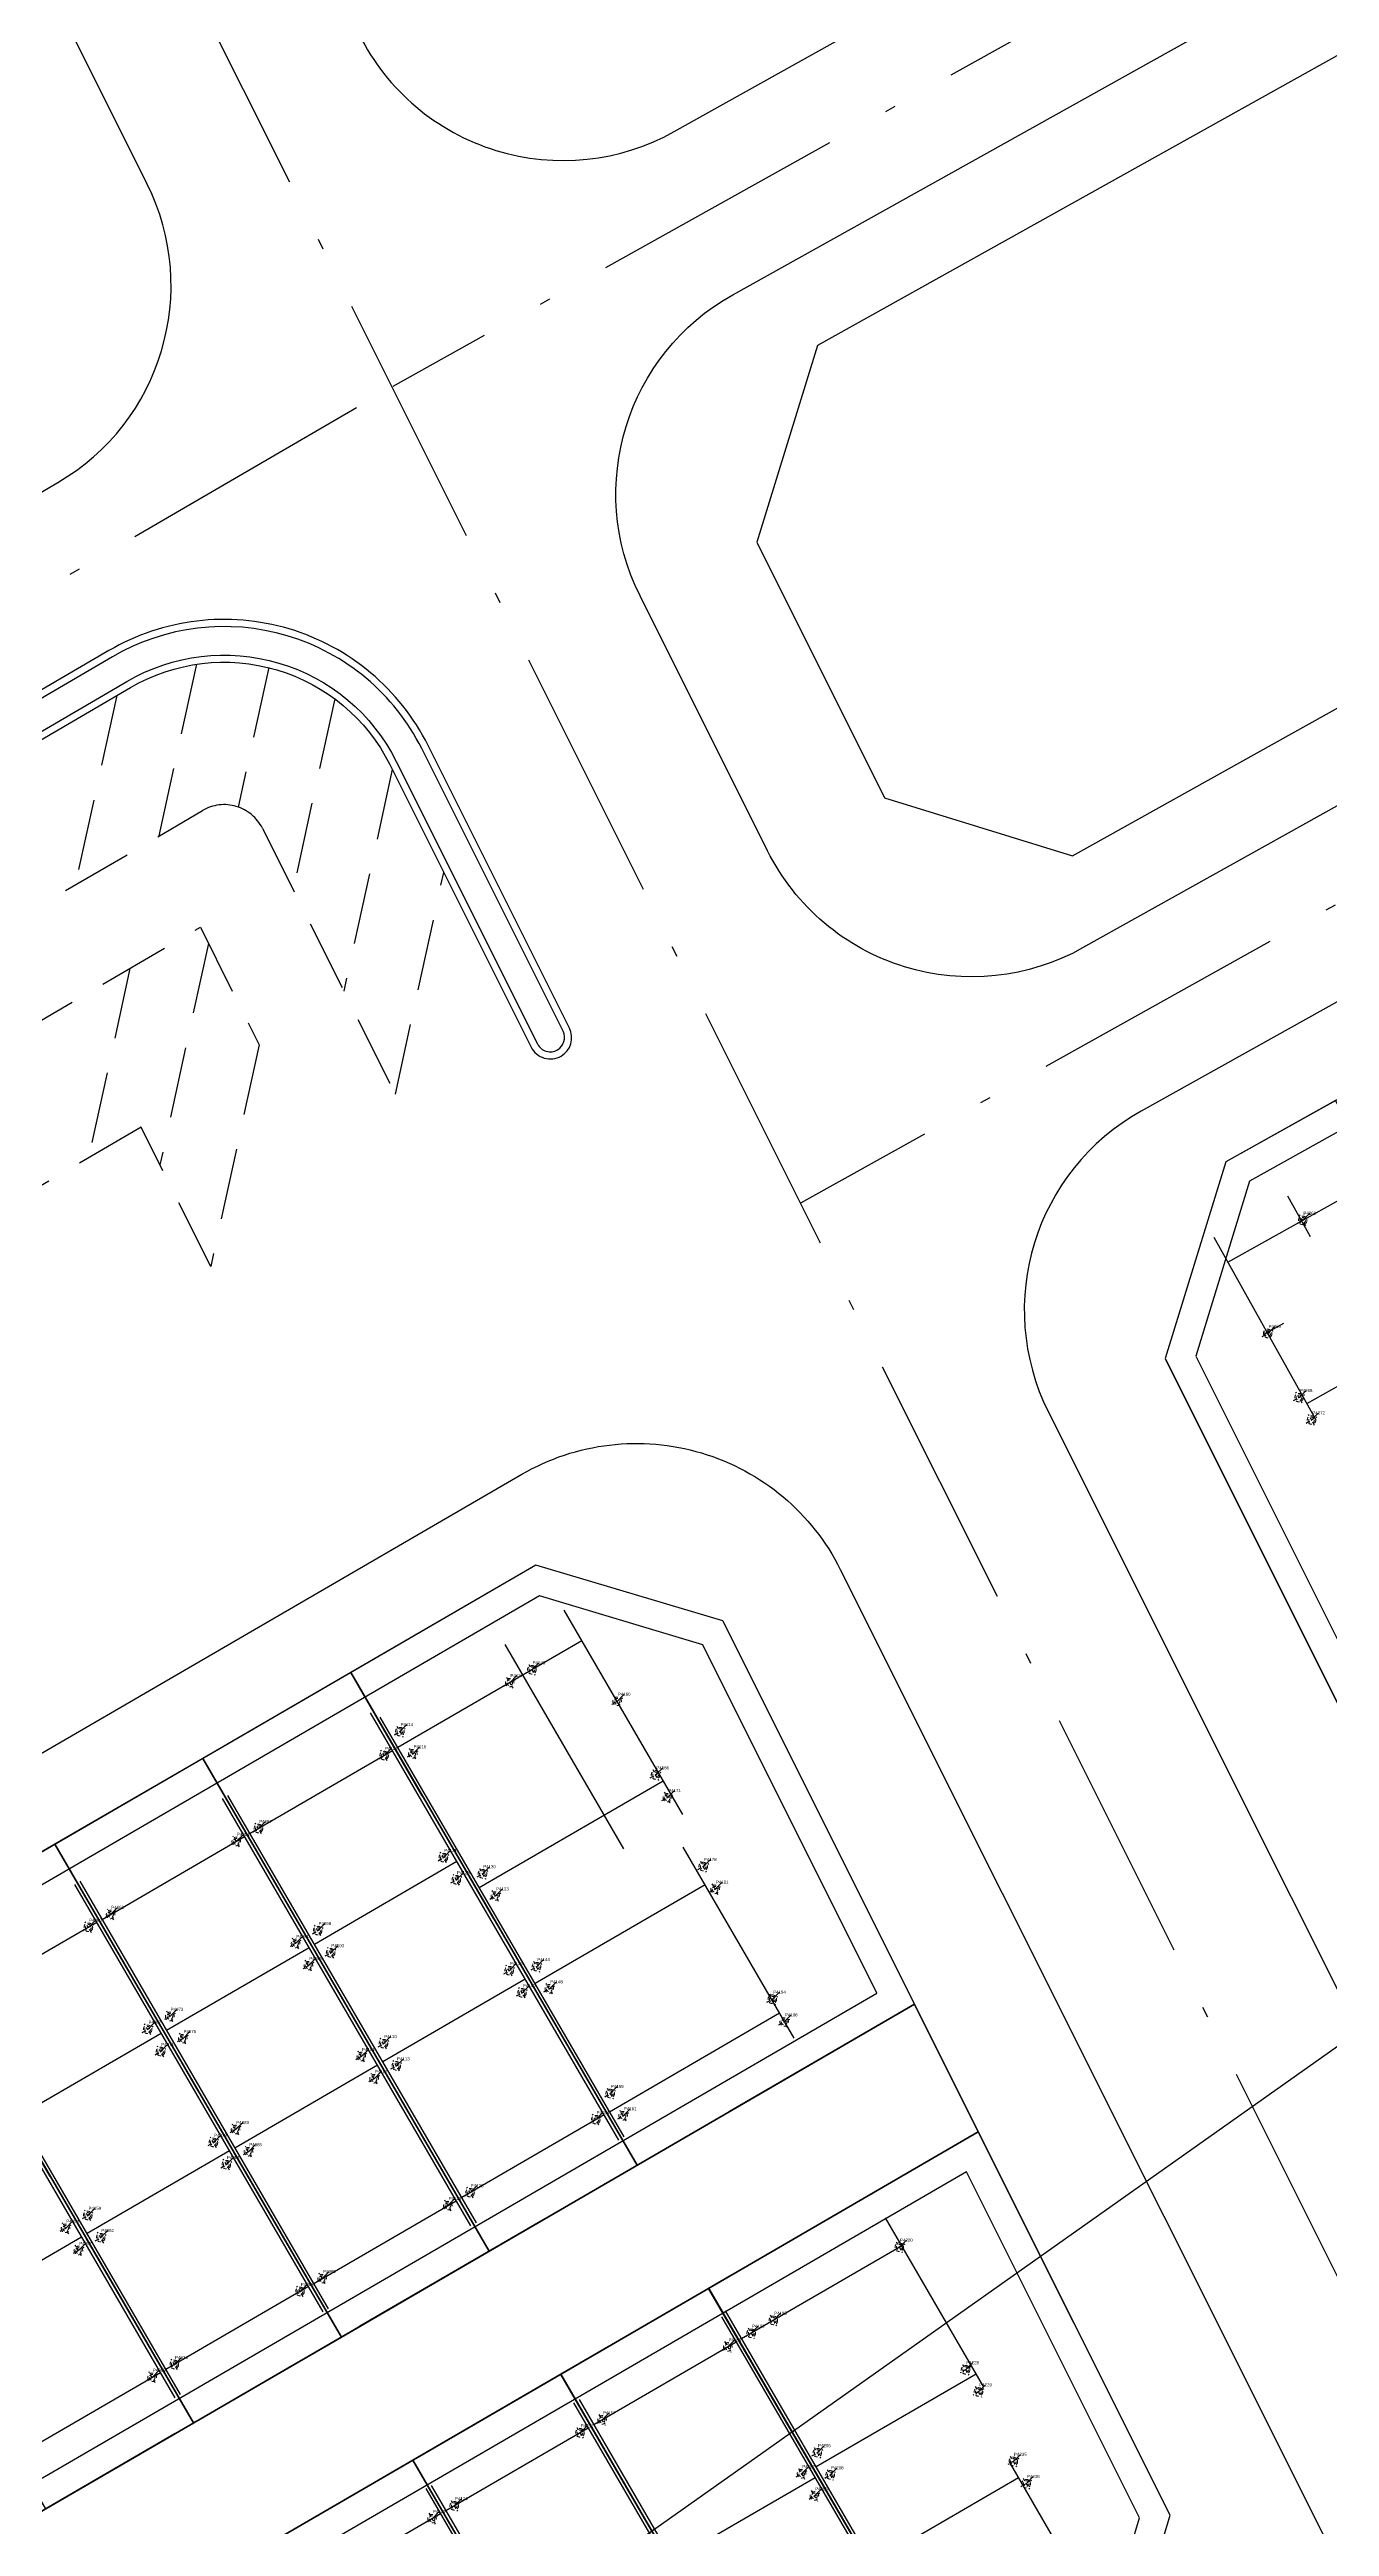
# Model space of a CAD drawing. Header units: millimetres. Extents: x 567980 to 569430, y 2065777 to 2066666.
# Drawn here: x 568931.5 to 568976.4, y 2066221 to 2066307.9 of the extents above; entities that cross this region are included whole.
import ezdxf
from ezdxf.enums import TextEntityAlignment as Align
from ezdxf.xclip import XClip

# ---------------------------------------------------------------- set-up
doc = ezdxf.new("R2010")
doc.units = ezdxf.units.MM
for name, pattern in [('ACAD_ISO10W100', [18.5, 12, -3, 0.5, -3]), ('CENTER', [3, 1.5, -0.5, 0.5, -0.5]), ('CENTER2', [1.125, 0.75, -0.125, 0.125, -0.125]), ('HIDDEN', [0.75, 0.5, -0.25]), ('Xref Grid (A1)$0$CENTER2', [1.125, 0.75, -0.125, 0.125, -0.125])]:
    doc.linetypes.add(name, pattern=pattern)
for name, color, linetype in [('01.AXIS', 160, 'CENTER2'), ('BoThamCo', 94, 'Continuous'), ('CDC.01.AXIS', 160, 'CENTER2'), ('ChiaLo', 128, 'CENTER'), ('datOlienke', 42, 'Continuous'), ('LogDg', 7, 'Continuous'), ('LoLK', 6, 'Continuous'), ('RANHGIOI', 2, 'HIDDEN'), ('TimDg', 222, 'Continuous'), ('ViaHeS', 32, 'Continuous'), ('Xref Grid (A1)$0$01.AXIS', 160, 'Xref Grid (A1)$0$CENTER2')]:
    doc.layers.add(name, color=color, linetype=linetype)
for name, color, linetype, lineweight in [('A-KY HIEU', 34, 'Continuous', 20), ('A-NET THAY', 125, 'Continuous', 18), ('boDnv', 54, 'Continuous', 25), ('E- RANH GIOI', 1, 'CENTER', 13), ('kata_text', 254, 'Continuous', 30)]:
    doc.layers.add(name, color=color, linetype=linetype, lineweight=lineweight)
doc.layers.add('KCS_Plotter', color=11, linetype='Continuous', plot=False)
doc.styles.add('kata_dim', font='vnrms.shx', dxfattribs={"width": 0.66, "oblique": 7})
doc.styles.add('kata_text', font='arial.ttf', dxfattribs={"width": 0.8})
doc.styles.add('rms', font='romans.shx', dxfattribs={"width": 0.7, "bigfont": 'vns.shx'})
doc.linetypes.add('ADL', pattern='A,0.125,-0.15,["++",rms,S=0.5,R=0,X=0,Y=-0.2245],-1.35,1.125', length=2.75)
doc.dimstyles.new('kata_dim_iso', dxfattribs={"dimtxt": 2.5, "dimasz": 1.5, "dimexe": 1.5, "dimexo": 2.5, "dimtad": 1, "dimdec": 0, "dimzin": 0, "dimdsep": 46, "dimtxsty": 'kata_dim', "dimblk": 'kata_block_ArchTick', "dimcen": 0.09, "dimdle": 1.2, "dimclrd": 8, "dimclre": 8, "dimclrt": 3, "dimadec": 0, "dimazin": 0, "dimtfac": 1, "dimtdec": 0, "dimtix": 1, "dimtofl": 0, "dimtmove": 0, "dimatfit": 3, "dimfxl": 3.75, "dimfxlon": 1, "dimtolj": 1, "dimtzin": 0, "dimarcsym": 0})

# ---------------------------------------------------------------- blocks, each defined once
blk = doc.blocks.new('NEN')
at = {"layer": 'boDnv', "color": 10, "linetype": 'ADL', "ltscale": 0.25}
blk.add_lwpolyline([(447.024, -28.766, 0.001711), (440.579, -16.796), (434.623, -15.073), (276.129, -103.512), (274.235, -109.654), (280.307, -121.793)], format="xyb", close=True, dxfattribs=at)
for points in [[(263.053, -132.006), (256.939, -119.782), (251.208, -118.07), (145.657, -179.397), (154.7, -194.961)], [(270.404, -156.648), (272.264, -150.423), (266.19, -138.279), (158.216, -201.014), (167.259, -216.577)]]:
    blk.add_lwpolyline(points, close=True, dxfattribs=at)
at = {"layer": 'BoThamCo'}
blk.add_lwpolyline([(336.347, -49.298), (331.474, -40.565), (324.672, -38.635), (260.962, -74.185), (258.833, -81.093), (263.315, -90.055), (269.918, -92.091), (334.417, -56.1)], close=True, dxfattribs=at)
blk.add_lwpolyline([(236.234, -85.111), (141.352, -140.641, 0.413287), (141.173, -141.324, 0.415141), (141.857, -141.504), (236.739, -85.974, -0.433604), (246.185, -88.78), (251.146, -98.698, 0.432664), (251.844, -98.907, 0.396001), (252.04, -98.251), (247.08, -88.333, 0.433604)], format="xyb", close=True, dxfattribs=at)
at = {"layer": 'ChiaLo', "ltscale": 5}
for points in [[(254.637, -138.052), (244.589, -120.759)], [(249.449, -141.066), (239.401, -123.774)], [(244.261, -144.081), (234.213, -126.788)], [(239.073, -147.095), (229.025, -129.802)], [(264.367, -132.399), (154.337, -196.328)], [(266.608, -136.879), (156.849, -200.651)], [(267.196, -159.668), (257.148, -142.375)], [(262.008, -162.683), (251.961, -145.39)], [(256.82, -165.697), (246.773, -148.404)]]:
    blk.add_lwpolyline(points, dxfattribs=at)
at = {"layer": 'datOlienke'}
blk.add_lwpolyline([(448.369, -29.161, 0.001887), (441.258, -15.951), (434.5, -13.997), (275.291, -102.834), (273.162, -109.742), (279.88, -123.176)], format="xyb", close=True, dxfattribs=at)
for points in [[(264.367, -132.399), (257.64, -118.948), (251.08, -116.988), (144.29, -179.035), (154.337, -196.328)], [(271.249, -157.314), (273.336, -150.33), (266.608, -136.879), (156.849, -200.651), (166.897, -217.944)]]:
    blk.add_lwpolyline(points, close=True, dxfattribs=at)
at = {"layer": 'LogDg'}
for points in [[(34.296, -348.766, -0.124666), (14.114, -339.771, 0.262937), (-5.331, -336.771, -0.009345), (-40.959, -349.473), (-145.868, -384.68, 0.405257), (-155.456, -403.235), (-146.557, -432.72), (-158.046, -436.187), (-166.572, -407.936, 0.423227), (-185.704, -398.049), (-272.077, -427.035, 0.40652), (-277.181, -436.964), (-262.947, -483.397), (-271.552, -486.035), (-285.593, -440.232, 0.421949), (-295.787, -434.992), (-422.26, -477.436, 0.346831), (-427.684, -485.726), (-426.662, -497.249, 0.109851), (-417.21, -527.045), (-422.398, -530.058, -0.109851), (-432.639, -497.779), (-433.194, -491.512, 0.484967), (-443.708, -484.634), (-484.199, -498.222, 0.36701), (-492.228, -511.51), (-484.402, -560.012), (-490.326, -560.967), (-497.433, -516.92, 0.457512), (-512.889, -507.388), (-525.337, -511.314, 0.375227), (-533.554, -524.795, 0.049445), (-523.248, -562.118), (-518.404, -576.577), (-525.515, -578.96), (-530.307, -564.659, -0.044276), (-540.221, -530.036, 0.448349), (-555.614, -520.863), (-568.853, -525.038), (-576.072, -502.149), (-552.391, -494.681, 0.333336), (-544.003, -482.976), (-545.865, -397.305, 0.120559), (-569.998, -307.198), (-621.979, -219.712, 0.334943), (-635.359, -214.239), (-686.931, -227.855), (-689.803, -216.977), (-647.957, -205.93, 0.498191), (-640.704, -188.198), (-654.378, -165.183, -0.144979), (-668.853, -108.061), (-659.845, 118.23, 0.428088), (-671.924, 130.707), (-689.222, 130.58), (-689.305, 141.83), (-670.344, 141.969, 0.400474), (-658.442, 153.492), (-657.828, 168.904), (-656.06, 189.374), (-648.588, 188.728), (-650.341, 168.432), (-650.889, 154.678, 0.425345), (-638.921, 142.201), (-621.613, 142.328, 0.402651), (-609.707, 153.94), (-609.387, 163.859, -0.019867), (-608.227, 179.942), (-606.8, 192.652), (-600.838, 191.983), (-602.264, 179.273, 0.019867), (-603.39, 163.665), (-603.676, 154.802, 0.425871), (-591.594, 142.415), (-548.362, 142.733), (-548.28, 131.483), (-592.887, 131.155, 0.401789), (-604.791, 119.578), (-607.754, 35.571, -0.005984), (-607.983, 30.718, 0.462462), (-599.177, 22.287), (-555.377, 26.801), (-554.762, 20.832), (-603.242, 15.836, 0.355613), (-610.381, 8.689), (-613.794, -24.838, 0.475348), (-605.015, -33.606), (-508.268, -23.636, 0.016072), (-476.806, -19.368, 0.37392), (-470.138, -11.259), (-470.705, 9.348), (-464.707, 9.513), (-464.235, -7.648, 0.461916), (-454.747, -15.288), (-421.581, -8.993, 0.020567), (-382.015, 0.216), (-299.764, 22.963, 0.415004), (-292.798, 35.293), (-296.969, 50.218), (-285.412, 53.448), (-281.218, 38.439, 0.413423), (-268.921, 31.492), (-169.968, 58.858, 0.427702), (-164.496, 69.052), (-169.623, 84.754), (-163.92, 86.616), (-158.479, 69.956, 0.400853), (-148.742, 64.729), (-123.897, 71.6, 0.437327), (-113.795, 91.173), (-114.462, 93.013), (-128.551, 136.154), (-105.736, 143.605), (-91.769, 100.833), (-90.91, 98.466, 0.429754), (-70.957, 89.772, 0.001079), (-63.934, 92.766, 0.001474), (-62.342, 93.454), (-47.534, 99.909, 0.386536), (-43.126, 109.726), (-48.301, 125.574), (-42.598, 127.436), (-38.076, 113.59, 0.442444), (-27.275, 108.739), (111.617, 169.28, 0.414214), (115.754, 179.811), (109.361, 194.478), (114.861, 196.875), (121.255, 182.208, 0.414214), (131.785, 178.071), (252.97, 230.894), (276.872, 241.312), (291.579, 249.057, 0.419837), (295.267, 261.365), (290.95, 269.196), (301.459, 274.99), (306.058, 266.648, 0.408717), (318.136, 263.031), (326.546, 267.464), (332.148, 256.836), (324.233, 252.656, 0.419466), (320.555, 240.352), (397.092, 101.523, 0.433643), (408.413, 98.649), (440.787, 119.386), (444.023, 114.334), (410.428, 92.813, 0.395048), (407.737, 82.215), (451.056, 3.639, -0.005576), (472.219, -35.781, 0.422017), (490.066, -41.118), (502.995, -33.918), (514.672, -54.886), (500.295, -62.892, 0.404193), (495.052, -80.181), (502.502, -94.711), (491.824, -100.186), (485.095, -87.061, 0.424556), (467.192, -81.64), (316.164, -165.913), (307.211, -171.115, 0.396001), (304.075, -181.611), (326.147, -225.742), (318.098, -229.768), (296.726, -187.038, 0.432664), (285.552, -183.699), (178.072, -246.148, 0.389772), (174.86, -256.488), (194.1, -297.126), (188.677, -299.693), (170.231, -260.733, 0.439085), (158.982, -257.239), (145.496, -265.075, -0.013452), (97.701, -291.151, 0.262926), (86.853, -307.563, -0.162068), (76.015, -333.842, 0.270323), (72.318, -353.653), (79.981, -375.074), (57.383, -383.157), (49.72, -361.737, 0.270325), (34.296, -348.766)], [(462.182, -42.484, 0.004173), (446.541, -13.107, 0.41755), (435.613, -9.94), (272.325, -101.054, 0.401037), (269.068, -111.618), (286.084, -145.639, 0.427514), (297.137, -149.047), (456.991, -59.849, 0.406017), (462.182, -42.484)], [(191.761, -50.531), (96.917, -106.112, 0.395833), (93.785, -116.606), (107.231, -143.491, 0.432836), (118.409, -146.827), (234.309, -78.995, 0.395833), (237.441, -68.502), (223.995, -41.617, 0.432836), (212.817, -38.281), (191.761, -50.531)], [(236.107, -84.895), (141.226, -140.425, 0.413287), (140.956, -141.449, 0.415141), (141.984, -141.72), (236.865, -86.19, -0.433604), (245.962, -88.892), (250.922, -98.81, 0.432664), (251.97, -99.123, 0.396001), (252.264, -98.139), (247.303, -88.221, 0.433604), (236.107, -84.895)], [(49.536, -260.065, -0.269945), (34.095, -247.153), (22.999, -216.476, -0.362457), (26.499, -206.84), (119.685, -152.625, -0.414384), (136.095, -156.969), (142.222, -167.514, 0.414214), (153.158, -170.413), (250.593, -113.801, -0.432664), (261.767, -117.14), (278.799, -151.193, -0.396001), (275.663, -161.688), (133.439, -244.323, -0.012999), (88.371, -268.964, -0.278117), (67.767, -267.557, 0.110848), (49.536, -260.065)]]:
    blk.add_lwpolyline(points, format="xyb", dxfattribs=at)
for points in [[(231.455, -36.414), (244.888, -63.273, 0.427514), (255.942, -66.68), (417.372, 23.397, 0.412716), (420.48, 34.246), (405.996, 60.518, 0.415712), (395.092, 63.642), (234.712, -25.849, 0.401037)], [(270.27, -95.329, -0.427514), (259.217, -91.922), (254.74, -82.969, -0.401037), (257.996, -72.404), (323.21, -36.016, -0.414214), (334.094, -39.103), (338.967, -47.836, -0.414214), (335.879, -58.72)]]:
    blk.add_lwpolyline(points, format="xyb", close=True, dxfattribs=at)
at = {"layer": 'LoLK'}
for points in [[(279.137, -100.688), (275.291, -102.834), (273.162, -109.742), (279.88, -123.176), (288.882, -118.153)], [(257.64, -118.948), (251.08, -116.988), (244.589, -120.759), (254.637, -138.052), (264.367, -132.399)], [(244.589, -120.759), (239.401, -123.774), (249.449, -141.066), (254.637, -138.052)], [(239.401, -123.774), (234.213, -126.788), (244.261, -144.081), (249.449, -141.066)], [(234.213, -126.788), (229.025, -129.802), (239.073, -147.095), (244.261, -144.081)], [(229.025, -129.802), (223.837, -132.816), (233.885, -150.109), (239.073, -147.095)], [(266.608, -136.879), (257.148, -142.375), (267.196, -159.668), (271.249, -157.314), (273.336, -150.33)], [(257.148, -142.375), (251.961, -145.39), (262.008, -162.683), (267.196, -159.668)], [(251.961, -145.39), (246.773, -148.404), (256.82, -165.697), (262.008, -162.683)], [(246.773, -148.404), (241.585, -151.418), (251.632, -168.711), (256.82, -165.697)]]:
    blk.add_lwpolyline(points, close=True, dxfattribs=at)
at = {"layer": 'RANHGIOI', "color": 1, "ltscale": 9, "const_width": 1}
blk.add_lwpolyline([(460, -51.299, 0.006594), (435.293, -5.051), (303.078, 234.769), (284.672, 225.077), (-55.993, 76.586), (-56.839, 76.223, -0.005137), (-90.743, 62.093), (-377.217, -17.133, -0.020567), (-418.225, -26.678), (-463.443, -35.259, -0.021218), (-506.422, -41.541), (-623.638, -53.62), (-626.464, -70.884, 0.128574), (-620.42, -135.36), (-615.505, -148.86, 0.039408), (-607.143, -167.188), (-594.172, -190.555), (-547.57, -259.493, -0.11987), (-522.704, -326.397), (-507.917, -451.947), (-504.475, -473.277), (-499.271, -471.636), (-50.48, -321.024, 0.050684), (130.425, -239.135), (301.319, -139.843)], format="xyb", close=True, dxfattribs=at)
at = {"layer": 'TimDg', "linetype": 'ACAD_ISO10W100', "ltscale": 0.75}
for points in [[(335.549, -254.599), (124.099, 168.176)], [(431.013, 27.573), (246.062, -75.628)], [(446.462, -0.451), (260.371, -104.289)], [(9.149, -213.464), (246.062, -75.628)]]:
    blk.add_lwpolyline(points, dxfattribs=at)
at = {"layer": 'ViaHeS', "elevation": 0}
blk.add_lwpolyline([(-483.362, -504.27), (-441.21, -490.124), (-436.029, -493.514), (-435.627, -498.044, 0.109851), (-424.993, -531.564), (-414.615, -525.539, -0.109851), (-423.674, -496.984), (-424.342, -489.445), (-420.001, -483.006), (-295.249, -441.14), (-289.043, -444.33), (-275.854, -487.354), (-258.645, -482.078), (-271.972, -438.601), (-268.698, -432.23), (-181.634, -403.012), (-172.975, -407.486), (-163.79, -437.92), (-140.813, -430.986), (-150.211, -399.847), (-145.597, -390.918), (-39.026, -355.153, 0.008545), (-6.235, -343.522, -0.249193), (12.375, -345.964, 0.09975), (30.772, -354.181, -0.256949), (45.215, -366.957), (51.733, -385.178), (85.63, -373.053), (79.112, -354.831, -0.256949), (82.174, -335.793, 0.136918), (92.607, -310.438, -0.249193), (103.308, -295.017, 0.012659), (148.511, -270.262), (162.157, -262.333), (168.62, -264.341), (185.966, -300.977), (196.811, -295.842), (179.033, -258.291), (181.216, -251.26), (287.384, -189.574), (293.944, -191.534), (314.073, -231.781), (330.172, -223.729), (309.538, -182.474), (311.625, -175.49), (319.134, -171.127), (408.277, -121.386), (412.274, -122.589), (434.351, -165.321), (442.347, -161.19), (420.137, -118.201), (421.38, -114.074), (470.335, -86.758), (479.641, -89.576), (486.485, -102.924), (507.841, -91.973), (500.499, -77.654), (503.421, -68.019), (517.591, -60.128), (500.076, -28.676), (486.971, -35.974), (477.625, -33.17, 0.0056), (456.311, 6.536), (412.324, 86.322), (414.12, 93.398), (444.832, 113.071), (439.977, 120.649), (409.766, 101.296), (403.142, 102.978), (327.714, 239.794), (330.524, 249.193), (334.945, 251.528), (323.749, 272.772), (318.926, 270.23), (309.354, 273.096), (306.713, 277.887), (285.696, 266.299), (288.11, 261.921), (285.295, 252.529), (274.271, 246.724), (129.387, 183.571), (122.806, 186.157), (117.612, 198.074), (106.611, 193.279), (111.806, 181.362), (109.22, 174.781), (26.33, 138.65), (-29.869, 114.154), (-36.004, 116.909), (-39.746, 128.368), (-51.153, 124.642), (-47.055, 112.092), (-50.086, 105.341), (-75.921, 94.08), (-84.511, 97.937), (-100.033, 145.467), (-134.254, 134.292), (-118.657, 86.529), (-123.231, 78.009), (-150.258, 70.535), (-156.629, 73.955), (-161.068, 87.547), (-172.475, 83.822), (-168.207, 70.753), (-171.474, 64.667), (-269.546, 37.545), (-275.711, 41.028), (-279.634, 55.063), (-302.748, 48.603), (-298.843, 34.63), (-302.316, 28.482), (-383.614, 5.999, -0.020567), (-422.7, -3.099), (-456.246, -9.465), (-461.296, -5.399), (-461.708, 9.595), (-473.703, 9.265), (-473.239, -7.637), (-478.028, -13.489, -0.015955), (-508.883, -17.667), (-606.147, -27.691), (-610.614, -23.229), (-607.49, 7.461), (-602.01, 12.947), (-554.455, 17.848), (-555.685, 29.785), (-600.448, 25.172), (-605.043, 29.645, 0.007073), (-604.756, 35.466), (-601.912, 116.095), (-594.665, 123.142), (-548.221, 123.483), (-548.421, 150.733), (-593.42, 150.402), (-600.493, 157.35, -0.027886), (-599.283, 178.939), (-597.857, 191.648), (-609.782, 192.987), (-611.208, 180.277, 0.019867), (-612.385, 163.955), (-612.597, 157.389), (-619.823, 150.342), (-639.316, 150.198), (-646.998, 158.133), (-646.598, 168.196), (-644.852, 188.405), (-659.796, 189.697), (-661.572, 169.14), (-662.014, 158.023), (-670.332, 149.97), (-689.364, 149.83), (-689.163, 122.58), (-671.417, 122.71), (-663.736, 114.776), (-672.6, -107.912, 0.144979), (-657.602, -167.099), (-644.687, -188.836), (-648.335, -197.756), (-691.845, -209.242), (-684.889, -235.59), (-633.86, -222.118), (-622.039, -226.953), (-573.255, -309.058, -0.120474), (-549.614, -397.387), (-547.842, -478.902), (-555.298, -489.306), (-577.876, -496.427), (-567.048, -530.76), (-552.743, -526.248), (-543.713, -531.719, 0.042979), (-533.836, -565.928), (-529.071, -580.151), (-514.848, -575.386), (-519.719, -560.846, -0.045576), (-529.315, -527.166), (-523.005, -516.87), (-508.247, -512.215), (-500.456, -517.02), (-493.287, -561.445), (-481.44, -559.534), (-488.883, -513.408), (-483.362, -504.27)], format="xyb", dxfattribs=at)
at = {"layer": 'ViaHeS'}
for points in [[(441.258, -15.951), (434.5, -13.997), (275.291, -102.834), (273.162, -109.742), (288.93, -141.269), (295.49, -143.229), (301.319, -139.843), (453.888, -54.71), (456.773, -45.088, 0.004151)], [(271.249, -157.314), (273.336, -150.33), (257.64, -118.948), (251.08, -116.988), (144.29, -179.035), (131.629, -157.245), (122.062, -154.713), (31.359, -207.484), (28.737, -214.7), (38.583, -241.923, 0.256594), (53.045, -254.642, -0.085173), (69.006, -261.184, 0.265195), (88.812, -261.986, 0.012088), (130.425, -239.135)]]:
    blk.add_lwpolyline(points, format="xyb", close=True, dxfattribs=at)
for points in [[(334.417, -56.1), (336.347, -49.298), (331.474, -40.565), (324.672, -38.635), (260.962, -74.185), (258.833, -81.093), (263.315, -90.055), (269.918, -92.091)], [(266.608, -136.879), (264.367, -132.399), (154.337, -196.328), (156.849, -200.651)]]:
    blk.add_lwpolyline(points, close=True, dxfattribs=at)
at = {"layer": 'ViaHeS', "linetype": 'HIDDEN', "ltscale": 5}
for points in [[(239.178, -85.372), (237.861, -91.4)], [(241.711, -85.49), (240.642, -90.383)], [(236.378, -86.474), (234.927, -93.117)], [(244.031, -86.586), (242.567, -93.283)], [(246.048, -89.065), (244.348, -96.844)], [(241.377, -98.728), (239.678, -106.507), (237.232, -101.617), (150.298, -152.496), (151.75, -145.853), (239.315, -94.604), (241.377, -98.728)], [(239.597, -95.167), (237.897, -102.946)], [(236.845, -96.05), (235.393, -102.693)]]:
    blk.add_lwpolyline(points, dxfattribs=at)
blk.add_lwpolyline([(145.415, -139.712), (143.963, -146.355), (239.391, -90.505, -0.433604), (241.49, -91.128), (246.155, -100.457), (247.855, -92.678)], format="xyb", dxfattribs=at)
blk = doc.blocks.new('NEN B')
at = {"layer": 'datOlienke'}
for points in [[(6.567, 25), (7.507, 40.01), (2.82, 45), (-120.687, 45), (-120.687, 25)], [(0, 0), (5.313, 4.99), (6.253, 20), (-120.687, 20), (-120.687, 0)]]:
    blk.add_lwpolyline(points, close=True, dxfattribs=at)
at = {"layer": 'LoLK'}
for points in [[(-22.687, 45), (-28.687, 45), (-28.687, 25), (-22.687, 25)], [(-16.687, 45), (-22.687, 45), (-22.687, 25), (-16.687, 25)], [(-10.687, 45), (-16.687, 45), (-16.687, 25), (-10.687, 25)], [(-4.687, 45), (-10.687, 45), (-10.687, 25), (-4.687, 25)], [(7.507, 40.01), (2.82, 45), (-4.687, 45), (-4.687, 25), (6.567, 25)], [(-16.687, 20), (-22.687, 20), (-22.687, 0), (-16.687, 0)], [(-10.687, 20), (-16.687, 20), (-16.687, 0), (-10.687, 0)], [(-4.687, 20), (-10.687, 20), (-10.687, 0), (-4.687, 0)], [(6.253, 20), (-4.687, 20), (-4.687, 0), (0, 0), (5.313, 4.99)]]:
    blk.add_lwpolyline(points, close=True, dxfattribs=at)
blk = doc.blocks.new('A$C758D662A')
at = {"linetype": 'HIDDEN', "ltscale": 500}
for radius in [300, 200]:
    blk.add_circle((0, 0), radius, dxfattribs=at)
at = {"layer": 'CDC.01.AXIS', "ltscale": 200}
for p, q in [((437, 0), (-437, 0)), ((0, 437), (0, -437))]:
    blk.add_line(p, q, dxfattribs=at)
blk = doc.blocks.new('pile Plan')
at = {"xscale": 0.5, "yscale": 0.5, "zscale": 0.5}
for p in [(340, 14779), (5440.000004, 14779), (340, 9630), (5440.000004, 9630), (340, 8730), (5440.000004, 8730), (340, 5040), (5440.000004, 5040), (340, 4140), (5440.000004, 4140), (340, -1), (5440.000004, -1)]:
    blk.add_blockref('A$C758D662A', p, dxfattribs=at)
blk = doc.blocks.new('A1 - 2')
at = {"layer": 'Xref Grid (A1)$0$01.AXIS', "ltscale": 500}
for p, q in [((0.11, -1.086), (0.11, -18.434)), ((5.89, -1.086), (5.89, -18.434)), ((0.11, -2.11), (5.89, -2.11)), ((0.11, -7.62), (5.89, -7.62)), ((0.11, -12.39), (5.89, -12.39)), ((0.11, -16.89), (5.89, -16.89))]:
    blk.add_line(p, q, dxfattribs=at)
at = {"xscale": 0.001, "yscale": 0.001, "zscale": 0.001}
blk.add_blockref('pile Plan', (0.11, -16.89), dxfattribs=at)
blk = doc.blocks.new('A5 - 2')
at = {"layer": 'Xref Grid (A1)$0$01.AXIS', "ltscale": 500}
for p, q in [((0.11, -1.086), (0.11, -18.434)), ((5.89, -1.086), (5.89, -18.434)), ((0.11, -2.11), (5.89, -2.11)), ((0.11, -7.62), (5.89, -7.62)), ((0.11, -12.39), (5.89, -12.39)), ((0.11, -16.89), (5.89, -16.89))]:
    blk.add_line(p, q, dxfattribs=at)
at = {"xscale": 0.001, "yscale": 0.001, "zscale": 0.001}
blk.add_blockref('pile Plan', (0.11, -16.89), dxfattribs=at)
blk = doc.blocks.new('AT4 - 2')
at = {"layer": '01.AXIS', "ltscale": 500}
for p, q in [((0.11, -0.969), (0.11, -17.882)), ((6.6, -0.969), (6.602, -7.813)), ((6.66, -2.11), (0.11, -2.11)), ((6.601, -7.31), (0.11, -7.31)), ((6.056, -11.21), (0.11, -11.21)), ((6.056, -10.562), (6.056, -17.882)), ((6.056, -10.562), (6.056, -17.882)), ((6.2, -14.06), (5.385, -14.06)), ((3.09, -16.256), (3.09, -17.882)), ((6.056, -16.89), (0.11, -16.89)), ((6.056, -16.89), (0.11, -16.89))]:
    blk.add_line(p, q, dxfattribs=at)
at = {"xscale": 0.0005, "yscale": 0.0005, "zscale": 0.0005}
for p in [(0.5, -2.11), (1.4, -2.11), (6.51, -2.11), (6.36, -6.995), (6.36, -7.895), (0.5, -10.62), (6.192, -10.62), (0.5, -11.52), (6.192, -11.52), (6.055, -14.02), (0.5, -16.89), (3.05, -16.89)]:
    blk.add_blockref('A$C758D662A', p, dxfattribs=at)
at = {"xscale": 0.0005000000000000009, "yscale": 0.0005000000000000009, "zscale": 0.0005000000000000009, "rotation": 90.00000000000001}
for p in [(0.4, -6.9), (0.4, -7.8)]:
    blk.add_blockref('A$C758D662A', p, dxfattribs=at)
blk = doc.blocks.new('AT5 - 2')
at = {"layer": '01.AXIS', "ltscale": 500}
for p, q in [((0.11, -1.089), (0.11, -18.127)), ((7.01, -1.089), (7.01, -8.839)), ((0.11, -2.11), (7.01, -2.11)), ((7.01, -7.31), (0.11, -7.31)), ((5.184, -9.839), (5.184, -18.127)), ((7.574, -9.839), (7.574, -18.127)), ((0.11, -11.21), (7.574, -11.21)), ((7.574, -16.89), (0.11, -16.89))]:
    blk.add_line(p, q, dxfattribs=at)
for p, xscale, yscale, zscale, rotation in [((0.45, -1.749), 0.0005, 0.0005, 0.0005, 90.00000000000001), ((6.991, -1.755), 0.000499999999999999, 0.000499999999999999, 0.000499999999999999, 92.58947658711341), ((0.45, -2.649), -0.0005, 0.0005, 0.0005, 90), ((7.031, -2.654), -0.000499999999999999, 0.000499999999999999, 0.000499999999999999, 92.5894765871134), ((0.45, -6.9), 0.0005, 0.0005, 0.0005, 90.00000000000001), ((7.234, -7), 0.000499999999999999, 0.000499999999999999, 0.000499999999999999, 92.58947658711341), ((0.45, -7.8), -0.0005, 0.0005, 0.0005, 90), ((7.274, -7.899), -0.000499999999999999, 0.000499999999999999, 0.000499999999999999, 92.5894765871134), ((7.403, -10.62), 0.000499999999999999, 0.000499999999999999, 0.000499999999999999, 92.58947658711341), ((0.45, -10.67), 0.0005, 0.0005, 0.0005, 90.00000000000001), ((7.444, -11.519), -0.000499999999999999, 0.000499999999999999, 0.000499999999999999, 92.5894765871134), ((0.45, -11.57), -0.0005, 0.0005, 0.0005, 90), ((0.45, -16.44), 0.0005, 0.0005, 0.0005, 90.00000000000001), ((0.45, -17.34), -0.0005, 0.0005, 0.0005, 90), ((4.644, -16.89), 0.0005, 0.0005, 0.0005, 180), ((5.544, -16.89), -0.0005, 0.0005, 0.0005, 180)]:
    blk.add_blockref('A$C758D662A', p, dxfattribs=dict(xscale=xscale, yscale=yscale, zscale=zscale, rotation=rotation))
at = {"xscale": 0.0005, "yscale": 0.0005, "zscale": 0.0005}
blk.add_blockref('A$C758D662A', (7.574, -14.43), dxfattribs=at)
blk = doc.blocks.new('a5 sao - 2')
at = {"layer": 'Xref Grid (A1)$0$01.AXIS', "ltscale": 500}
for p, q in [((-5.89, -1.086), (-5.89, -18.434)), ((-0.11, -1.086), (-0.11, -18.434)), ((-5.89, -2.11), (-0.11, -2.11)), ((-5.89, -7.62), (-0.11, -7.62)), ((-5.89, -12.39), (-0.11, -12.39)), ((-5.89, -16.89), (-0.11, -16.89))]:
    blk.add_line(p, q, dxfattribs=at)
at = {"xscale": 0.001, "yscale": 0.001, "zscale": 0.001}
blk.add_blockref('pile Plan', (-5.89, -16.89), dxfattribs=at)
blk = doc.blocks.new('a1 sao - 2')
at = {"layer": 'Xref Grid (A1)$0$01.AXIS', "ltscale": 500}
for p, q in [((0.11, -1.086), (0.11, -18.434)), ((5.89, -1.086), (5.89, -18.434)), ((0.11, -2.11), (5.89, -2.11)), ((0.11, -7.62), (5.89, -7.62)), ((0.11, -12.39), (5.89, -12.39)), ((0.11, -16.89), (5.89, -16.89))]:
    blk.add_line(p, q, dxfattribs=at)
at = {"xscale": 0.001, "yscale": 0.001, "zscale": 0.001}
blk.add_blockref('pile Plan', (0.11, -16.89), dxfattribs=at)
blk = doc.blocks.new('NEN A')
at = {"layer": 'datOlienke'}
blk.add_lwpolyline([(7.63, 25, 0.001887), (7.857, 40), (2.908, 45), (-179.409, 45), (-184.635, 40.005), (-185.313, 25)], format="xyb", close=True, dxfattribs=at)
at = {"layer": 'LoLK'}
blk.add_lwpolyline([(-175.005, 45), (-179.409, 45), (-184.635, 40.005), (-185.313, 25), (-175.005, 25)], close=True, dxfattribs=at)
blk = doc.blocks.new('kata_block_ArchTick')
at = {"color": 8}
blk.add_line((1, 0), (-1, 0), dxfattribs=at)
at = {"color": 8, "const_width": 0.15}
blk.add_lwpolyline([(-0.5, -0.5), (0.5, 0.5)], dxfattribs=at)
blk = doc.blocks.new('A$C33BC4D2A')
at = {"layer": 'A-KY HIEU', "color": 0, "const_width": 1.022}
blk.add_lwpolyline([(14.345, -292.097), (14.345, -4.903), (414.985, -4.903), (414.985, -292.097)], close=True, dxfattribs=at)
at = {"layer": 'Defpoints', "color": 125}
blk.add_lwpolyline([(0, -297), (420, -297), (420, 0), (0, 0)], close=True, dxfattribs=at)
blk = doc.blocks.new('*U58')
at = {"color": 0, "ltscale": 0.8, "style": 'kata_text', "width": 0.8, "flags": 1}
blk.add_attdef('CHU_THICH', text='', height=2.2, dxfattribs=at).set_placement((0, 0), align=Align.MIDDLE_CENTER)
at = {"color": 0, "ltscale": 0.8, "style": 'kata_text', "width": 0.8}
blk.add_attdef('TEN', text='', height=2.2, dxfattribs=at).set_placement((5, 5), align=Align.MIDDLE_CENTER)
at = {"layer": 'Defpoints'}
blk.add_leader([(0, 0), (5, 5)], dimstyle='kata_dim_iso', override={"dimasz": 0.6, "dimgap": 0.625, "dimtad": 0}, dxfattribs=at)
blk = doc.blocks.new('A$C1AAD29DE')
at = {"layer": 'kata_text', "xscale": 50, "yscale": 50, "zscale": 50}
for p, values in [((348446, -171158, 0), {'TEN': 'P4269'}), ((347216, -175142, 0), {'TEN': 'P4265'}), ((348319, -177399, 0), {'TEN': 'P4268'}), ((348759, -178188, 0), {'TEN': 'P4272'}), ((320531, -187438, 0), {'TEN': 'P4137'}), ((321311, -186984, 0), {'TEN': 'P4143'}), ((324312, -188095, 0), {'TEN': 'P4160'}), ((316665, -189162, 0), {'TEN': 'P4114'}), ((316111, -190005, 0), {'TEN': 'P4111'}), ((317119, -189942, 0), {'TEN': 'P4116'}), ((325667, -190686, 0), {'TEN': 'P4166'}), ((326085, -191486, 0), {'TEN': 'P4171'}), ((310906, -193029, 0), {'TEN': 'P4084'}), ((311686, -192575, 0), {'TEN': 'P4087'}), ((318198, -193597, 0), {'TEN': 'P4121'}), ((327345, -193912, 0), {'TEN': 'P4178'}), ((318652, -194378, 0), {'TEN': 'P4125'}), ((319574, -194167, 0), {'TEN': 'P4130'}), ((327763, -194713, 0), {'TEN': 'P4181'}), ((306481, -195600, 0), {'TEN': 'P4063'}), ((320027, -194948, 0), {'TEN': 'P4133'}), ((305700, -196053, 0), {'TEN': 'P4060'}), ((313774, -196168, 0), {'TEN': 'P4098'}), ((312993, -196622, 0), {'TEN': 'P4091'}), ((313447, -197402, 0), {'TEN': 'P4096'}), ((314227, -196949, 0), {'TEN': 'P4100'}), ((320512, -197579, 0), {'TEN': 'P4136'}), ((321474, -197438, 0), {'TEN': 'P4144'}), ((321928, -198219, 0), {'TEN': 'P4148'}), ((320966, -198360, 0), {'TEN': 'P4140'}), ((329778, -198585, 0), {'TEN': 'P4194'}), ((307788, -199646, 0), {'TEN': 'P4067'}), ((308568, -199192, 0), {'TEN': 'P4073'}), ((309022, -199973, 0), {'TEN': 'P4075'}), ((330195, -199385, 0), {'TEN': 'P4196'}), ((308241, -200427, 0), {'TEN': 'P4071'}), ((315307, -200604, 0), {'TEN': 'P4104'}), ((316087, -200150, 0), {'TEN': 'P4110'}), ((315760, -201384, 0), {'TEN': 'P4107'}), ((316541, -200931, 0), {'TEN': 'P4113'}), ((324071, -201907, 0), {'TEN': 'P4159'}), ((310882, -203174, 0), {'TEN': 'P4083'}), ((323561, -202827, 0), {'TEN': 'P4154'}), ((324524, -202688, 0), {'TEN': 'P4161'}), ((310101, -203628, 0), {'TEN': 'P4078'}), ((311336, -203955, 0), {'TEN': 'P4086'}), ((310555, -204409, 0), {'TEN': 'P4081'}), ((318356, -205851, 0), {'TEN': 'P4123'}), ((319136, -205398, 0), {'TEN': 'P4128'}), ((304896, -206652, 0), {'TEN': 'P4054'}), ((305677, -206199, 0), {'TEN': 'P4059'}), ((306130, -206980, 0), {'TEN': 'P4062'}), ((305350, -207433, 0), {'TEN': 'P4057'}), ((334247, -207318, 0), {'TEN': 'P4220'}), ((313931, -208422, 0), {'TEN': 'P4099'}), ((313150, -208876, 0), {'TEN': 'P4093'}), ((329033, -210348, 0), {'TEN': 'P4190'}), ((329814, -209894, 0), {'TEN': 'P4195'}), ((328209, -210828, 0), {'TEN': 'P4183'}), ((307945, -211900, 0), {'TEN': 'P4069'}), ((308726, -211447, 0), {'TEN': 'P4074'}), ((336580, -211632, 0), {'TEN': 'P4228'}), ((337033, -212413, 0), {'TEN': 'P4229'}), ((323004, -213852, 0), {'TEN': 'P4151'}), ((323785, -213398, 0), {'TEN': 'P4157'}), ((331361, -214554, 0), {'TEN': 'P4206'}), ((338260, -214862, 0), {'TEN': 'P4235'}), ((330805, -215295, 0), {'TEN': 'P4202'}), ((331814, -215335, 0), {'TEN': 'P4208'}), ((338714, -215643, 0), {'TEN': 'P4238'}), ((318580, -216423, 0), {'TEN': 'P4124'}), ((331259, -216075, 0), {'TEN': 'P4205'}), ((317799, -216876, 0), {'TEN': 'P4119'})]:
    blk.add_blockref('*U58', p, dxfattribs=at).add_auto_attribs(values)

msp = doc.modelspace()

# ---------------------------------------------------------------- block references
at = {"layer": 'boDnv', "extrusion": (-2.4685e-06, 4.62064e-06, 1)}
ref = msp.add_blockref('NEN', (568697.481, 2066371.697, 8.143), dxfattribs=at)
XClip(ref).set_block_clipping_path([(-95.7748162709, -416.20828746), (591.9650857092, 169.550739368)])

# ---------------------------------------------------------------- next in the draw order: linework, layer by layer
at = {"layer": 'KCS_Plotter', "extrusion": (-2.4685e-06, 4.62064e-06, 1)}
msp.add_line((568541.684, 2065930.213, 0), (569429.706, 2066558.171, 0), dxfattribs=at)

# ---------------------------------------------------------------- next in the draw order: block references
at = {"layer": 'A-NET THAY', "extrusion": (-2.4685e-06, 4.62064e-06, 1)}
for name, p, rotation in [('AT4 - 2', (568986.363, 2066253.544, 8.143), 209.1612944842944), ('a1 sao - 2', (568952.117, 2066233.645, 8.143), 210.1574367624476), ('a5 sao - 2', (568936.554, 2066224.602, 8.143), 210.1574367624476), ('AT4 - 2', (568954.629, 2066229.322, 8.143), 30.15743676244771), ('A5 - 2', (568944.253, 2066223.293, 8.143), 30.15743676244771)]:
    msp.add_blockref(name, p, dxfattribs=dict(at, rotation=rotation))
at = {"layer": 'A-NET THAY', "extrusion": (-2.4685e-06, 4.62064e-06, 1), "xscale": -1}
for name, p, rotation in [('AT5 - 2', (568952.117, 2066233.645, 8.143), 210.1574367624477), ('a5 sao - 2', (568946.929, 2066230.631, 8.143), 210.1574367624477), ('a1 sao - 2', (568931.366, 2066221.588, 8.143), 210.1574367624477), ('A1 - 2', (568954.629, 2066229.322, 8.143), 30.15743676244769), ('A5 - 2', (568944.253, 2066223.293, 8.143), 30.15743676244769)]:
    msp.add_blockref(name, p, dxfattribs=dict(at, rotation=rotation))
at = {"layer": 'E- RANH GIOI', "extrusion": (-2.4685e-06, 4.62064e-06, 1), "xscale": 2.114336868039268, "yscale": 2.114336868039268, "zscale": 2.114336868039268}
msp.add_blockref('A$C33BC4D2A', (568541.684, 2066558.171, 8.143), dxfattribs=at)
at = {"layer": 'kata_text', "extrusion": (-2.4685e-06, 4.62064e-06, 1), "xscale": 0.0009966571095134595, "yscale": 0.0009966571095134595, "zscale": 0.0009966571095134595}
msp.add_blockref('A$C1AAD29DE', (568628.188, 2066437.393, 8.143), dxfattribs=at)
at = {"layer": 'LoLK', "extrusion": (-2.4685e-06, 4.62064e-06, 1)}
for name, p, rotation in [('NEN A', (569151.368, 2066316.987, 8.143), 29.16129448429452), ('NEN B', (568968.73, 2066214.384, 8.143), 30.15743676244771)]:
    msp.add_blockref(name, p, dxfattribs=dict(at, rotation=rotation))

doc.saveas('drawing.dxf')
